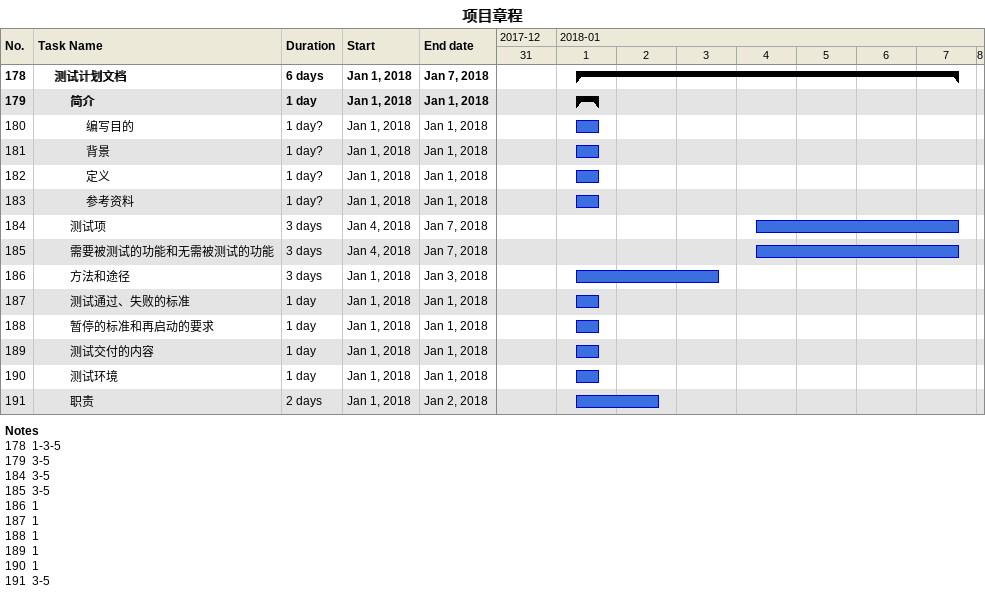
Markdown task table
项目章程

| ID | Level | Task | Duration | Start | Finish |
|---|---|---|---|---|---|
| 178 | 2 | **测试计划文档** | 6d | 2018-01-01 | 2018-01-07 |
| 179 | 3 | **简介** | 1d | 2018-01-01 | 2018-01-01 |
| 180 | 4 | 编写目的 | 1d? | 2018-01-01 | 2018-01-01 |
| 181 | 4 | 背景 | 1d? | 2018-01-01 | 2018-01-01 |
| 182 | 4 | 定义 | 1d? | 2018-01-01 | 2018-01-01 |
| 183 | 4 | 参考资料 | 1d? | 2018-01-01 | 2018-01-01 |
| 184 | 3 | 测试项 | 3d | 2018-01-04 | 2018-01-07 |
| 185 | 3 | 需要被测试的功能和无需被测试的功能 | 3d | 2018-01-04 | 2018-01-07 |
| 186 | 3 | 方法和途径 | 3d | 2018-01-01 | 2018-01-03 |
| 187 | 3 | 测试通过、失败的标准 | 1d | 2018-01-01 | 2018-01-01 |
| 188 | 3 | 暂停的标准和再启动的要求 | 1d | 2018-01-01 | 2018-01-01 |
| 189 | 3 | 测试交付的内容 | 1d | 2018-01-01 | 2018-01-01 |
| 190 | 3 | 测试环境 | 1d | 2018-01-01 | 2018-01-01 |
| 191 | 3 | 职责 | 2d | 2018-01-01 | 2018-01-02 |

Notes
- 178: 1-3-5
- 179: 3-5
- 184: 3-5
- 185: 3-5
- 186: 1
- 187: 1
- 188: 1
- 189: 1
- 190: 1
- 191: 3-5
